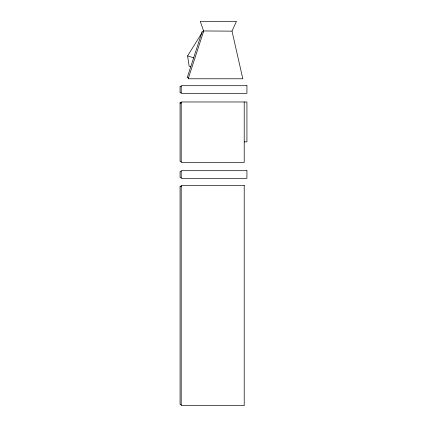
<?xml version="1.0" encoding="UTF-8"?>
<svg xmlns="http://www.w3.org/2000/svg" width="427" height="427" viewBox="0 0 427 427"><rect width="100%" height="100%" fill="white"/><g stroke="black" fill="none" stroke-linecap="round" stroke-linejoin="round"><path stroke-width="0.64" d="M232.005 31.139L236.451 21.35L200.258 21.35L203.658 31.139L188.2 78.776L242.819 78.776L232.005 31.139L203.119 30.963M190.837 66.831L189.161 66.286L187.608 55.878L202.056 32.66M181.203 86.307L180.071 86.307L180.071 92.728L181.203 92.728M181.203 102.576L180.071 102.576L180.071 161.363L181.203 161.363M180.071 102.731L181.203 102.731M180.071 103.062L181.203 103.062M244.276 141.86L246.929 141.86L246.929 101.973L181.203 101.973L181.203 162.452L244.212 162.452L244.212 101.973M181.203 171.649L180.071 171.649L180.071 177.376L181.203 177.376M181.203 404.481L180.071 404.481L180.071 186.487L181.278 186.487M180.071 186.508L181.39 186.508M203.401 31.929L202.179 31.534L187.234 77.586L188.456 77.986M187.608 55.878L193.655 57.842M246.929 85.704L181.203 85.704L181.203 93.332L246.929 93.332L246.929 85.704M246.929 170.699L181.203 170.699L181.203 178.326L246.929 178.326L246.929 170.699M244.212 185.339L181.203 185.339L181.203 405.65L244.212 405.65L244.212 185.339"/></g></svg>
